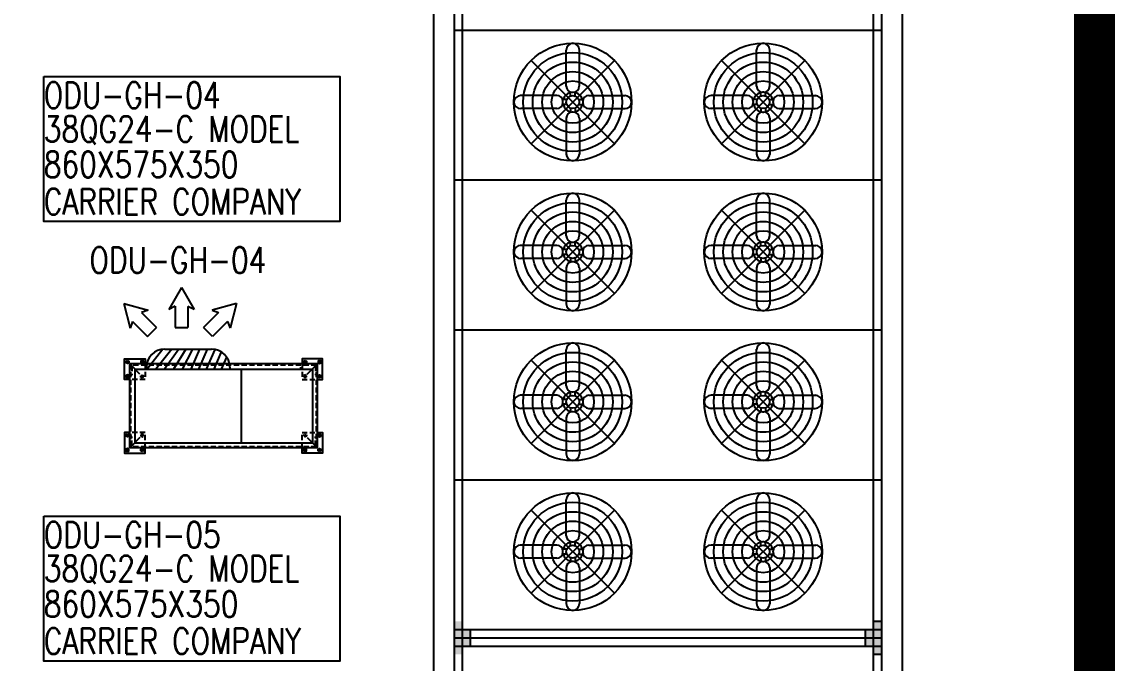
# Model space of a CAD drawing. Header units: millimetres. Extents: x -21221 to 1625077, y -149981 to 356550.
# Drawn here: x 309413 to 314710, y 155071 to 158178 of the extents above; entities that cross this region are included whole.
import ezdxf

# ---------------------------------------------------------------- set-up
doc = ezdxf.new("R2010")
doc.units = ezdxf.units.MM
doc.header["$LTSCALE"] = 1000
doc.header["$MEASUREMENT"] = 0
doc.linetypes.add('HIDDEN', pattern=[0.375, 0.25, -0.125])
doc.layers.get('0').update_dxf_attribs({"linetype": 'CONTINUOUS'})
doc.layers.add('12- EQUIPMENT HVAC', color=12, linetype='CONTINUOUS')
doc.styles.add('ROMANS', font='romans.shx', dxfattribs={"width": 0.85})

# ---------------------------------------------------------------- blocks, each defined once
blk = doc.blocks.new('chiller.no-01')
h = blk.add_hatch(color=256)
h.paths.add_polyline_path([(-80, 1036.5), (-40, 1036.5), (-40, 996.5), (-80, 996.5)])
h.paths.add_polyline_path([(-40, 996.5), (-40, 1036.5), (0, 1036.5), (0, 996.5)])
h.paths.add_polyline_path([(0, 996.5), (0, 956.5), (-40, 956.5), (-40, 996.5)])
h.paths.add_polyline_path([(0, 996.5), (40, 996.5), (40, 956.5), (0, 956.5)])
h.paths.add_polyline_path([(40, 1036.5), (40, 996.5), (0, 996.5), (0, 1036.5)])
h.paths.add_polyline_path([(80, 996.5), (40, 996.5), (40, 1036.5), (80, 1036.5)])
h = blk.add_hatch(color=256)
h.paths.add_polyline_path([(-80, -1036.5), (-40, -1036.5), (-40, -996.5), (-80, -996.5)])
h.paths.add_polyline_path([(-40, -996.5), (-40, -1036.5), (0, -1036.5), (0, -996.5)])
h.paths.add_polyline_path([(0, -996.5), (0, -956.5), (-40, -956.5), (-40, -996.5)])
h.paths.add_polyline_path([(0, -996.5), (40, -996.5), (40, -956.5), (0, -956.5)])
h.paths.add_polyline_path([(40, -1036.5), (40, -996.5), (0, -996.5), (0, -1036.5)])
h.paths.add_polyline_path([(80, -996.5), (40, -996.5), (40, -1036.5), (80, -1036.5)])
for p, q in [((-40, 1036.5), (-40, -1036.5)), ((0, 1036.5), (0, -1036.5)), ((40, 1036.5), (40, -1036.5)), ((766.3, 1036.5), (766.3, -1036.5)), ((1492.6, 1036.5), (1492.6, -1036.5)), ((2218.8, 1036.5), (2218.8, -1036.5)), ((2945.1, 1036.5), (2945.1, -1036.5)), ((-80, -996.5), (-80, -1036.5)), ((-40, -996.5), (-40, -1036.5)), ((40, -996.5), (40, -1036.5)), ((80, -996.5), (80, -1036.5))]:
    blk.add_line(p, q)
at = {"color": 9}
for p, q in [((385.7, 538.7), (385.7, 713)), ((449.4, 538.7), (449.4, 715.7)), ((1112, 538.7), (1112, 713)), ((1175.6, 538.7), (1175.6, 715.7)), ((1838.2, 538.7), (1838.2, 713)), ((1901.9, 538.7), (1901.9, 715.7)), ((2564.5, 538.7), (2564.5, 713)), ((2628.2, 538.7), (2628.2, 715.7)), ((619.2, 259.6), (215.8, 663)), ((619.2, 663), (215.8, 259.6)), ((1345.5, 259.6), (942.1, 663)), ((1345.5, 663), (942.1, 259.6)), ((2071.8, 259.6), (1668.4, 663)), ((2071.8, 663), (1668.4, 259.6)), ((2798, 259.6), (2394.7, 663)), ((2798, 663), (2394.7, 259.6)), ((340.1, 493.1), (163.1, 493.1)), ((405.8, 490.3), (405.8, 510.9)), ((415, 509.4), (420, 509.4)), ((429.3, 490.3), (429.3, 510.9)), ((494.9, 493.1), (669.2, 493.1)), ((1066.4, 493.1), (889.3, 493.1)), ((1132.1, 490.3), (1132.1, 510.9)), ((1141.3, 509.4), (1146.3, 509.4)), ((1155.5, 490.3), (1155.5, 510.9)), ((1221.2, 493.1), (1395.5, 493.1)), ((1792.7, 493.1), (1615.6, 493.1)), ((1858.3, 490.3), (1858.3, 510.9)), ((1867.6, 509.4), (1872.6, 509.4)), ((1881.8, 490.3), (1881.8, 510.9)), ((1947.5, 493.1), (2121.8, 493.1)), ((2518.9, 493.1), (2341.9, 493.1)), ((2584.6, 490.3), (2584.6, 510.9)), ((2593.8, 509.4), (2598.9, 509.4)), ((2608.1, 490.3), (2608.1, 510.9)), ((2673.8, 493.1), (2848, 493.1)), ((340.1, 429.4), (165.8, 429.4)), ((388.5, 473), (367.9, 473)), ((388.5, 449.6), (367.9, 449.6)), ((369.4, 458.8), (369.4, 463.8)), ((405.8, 432.2), (405.8, 411.7)), ((429.3, 432.2), (429.3, 411.7)), ((446.6, 473), (467.1, 473)), ((446.6, 449.6), (467.1, 449.6)), ((465.6, 463.8), (465.6, 458.8)), ((494.9, 429.4), (672, 429.4)), ((1066.4, 429.4), (892.1, 429.4)), ((1114.7, 473), (1094.2, 473)), ((1114.7, 449.6), (1094.2, 449.6)), ((1095.7, 458.8), (1095.7, 463.8)), ((1132.1, 432.2), (1132.1, 411.7)), ((1155.5, 432.2), (1155.5, 411.7)), ((1172.9, 473), (1193.4, 473)), ((1172.9, 449.6), (1193.4, 449.6)), ((1191.9, 463.8), (1191.9, 458.8)), ((1221.2, 429.4), (1398.3, 429.4)), ((1792.7, 429.4), (1618.4, 429.4)), ((1841, 473), (1820.5, 473)), ((1841, 449.6), (1820.5, 449.6)), ((1822, 458.8), (1822, 463.8)), ((1858.3, 432.2), (1858.3, 411.7)), ((1881.8, 432.2), (1881.8, 411.7)), ((1899.1, 473), (1919.7, 473)), ((1899.1, 449.6), (1919.7, 449.6)), ((1918.2, 463.8), (1918.2, 458.8)), ((1947.5, 429.4), (2124.5, 429.4)), ((2518.9, 429.4), (2344.7, 429.4)), ((2567.3, 473), (2546.8, 473)), ((2567.3, 449.6), (2546.8, 449.6)), ((2548.3, 458.8), (2548.3, 463.8)), ((2584.6, 432.2), (2584.6, 411.7)), ((2608.1, 432.2), (2608.1, 411.7)), ((2625.4, 473), (2645.9, 473)), ((2625.4, 449.6), (2645.9, 449.6)), ((2644.4, 463.8), (2644.4, 458.8)), ((2673.8, 429.4), (2850.8, 429.4)), ((385.7, 383.9), (385.7, 206.8)), ((420, 413.2), (415, 413.2)), ((449.4, 383.9), (449.4, 209.6)), ((1112, 383.9), (1112, 206.8)), ((1146.3, 413.2), (1141.3, 413.2)), ((1175.6, 383.9), (1175.6, 209.6)), ((1838.2, 383.9), (1838.2, 206.8)), ((1872.6, 413.2), (1867.6, 413.2)), ((1901.9, 383.9), (1901.9, 209.6)), ((2564.5, 383.9), (2564.5, 206.8)), ((2598.9, 413.2), (2593.8, 413.2)), ((2628.2, 383.9), (2628.2, 209.6)), ((385.7, -383.9), (385.7, -206.8)), ((449.4, -383.9), (449.4, -209.6)), ((1112, -383.9), (1112, -206.8)), ((1175.6, -383.9), (1175.6, -209.6)), ((1838.2, -383.9), (1838.2, -206.8)), ((1901.9, -383.9), (1901.9, -209.6)), ((2564.5, -383.9), (2564.5, -206.8)), ((2628.2, -383.9), (2628.2, -209.6)), ((619.2, -259.6), (215.8, -663)), ((619.2, -663), (215.8, -259.6)), ((1345.5, -259.6), (942.1, -663)), ((1345.5, -663), (942.1, -259.6)), ((2071.8, -259.6), (1668.4, -663)), ((2071.8, -663), (1668.4, -259.6)), ((2798, -259.6), (2394.7, -663)), ((2798, -663), (2394.7, -259.6)), ((405.8, -432.2), (405.8, -411.7)), ((420, -413.2), (415, -413.2)), ((429.3, -432.2), (429.3, -411.7)), ((1132.1, -432.2), (1132.1, -411.7)), ((1146.3, -413.2), (1141.3, -413.2)), ((1155.5, -432.2), (1155.5, -411.7)), ((1858.3, -432.2), (1858.3, -411.7)), ((1872.6, -413.2), (1867.6, -413.2)), ((1881.8, -432.2), (1881.8, -411.7)), ((2584.6, -432.2), (2584.6, -411.7)), ((2598.9, -413.2), (2593.8, -413.2)), ((2608.1, -432.2), (2608.1, -411.7)), ((340.1, -429.4), (165.8, -429.4)), ((388.5, -449.6), (367.9, -449.6)), ((388.5, -473), (367.9, -473)), ((369.4, -458.8), (369.4, -463.8)), ((446.6, -449.6), (467.1, -449.6)), ((446.6, -473), (467.1, -473)), ((465.6, -463.8), (465.6, -458.8)), ((494.9, -429.4), (672, -429.4)), ((1066.4, -429.4), (892.1, -429.4)), ((1114.7, -449.6), (1094.2, -449.6)), ((1114.7, -473), (1094.2, -473)), ((1095.7, -458.8), (1095.7, -463.8)), ((1172.9, -449.6), (1193.4, -449.6)), ((1172.9, -473), (1193.4, -473)), ((1191.9, -463.8), (1191.9, -458.8)), ((1221.2, -429.4), (1398.3, -429.4)), ((1792.7, -429.4), (1618.4, -429.4)), ((1841, -449.6), (1820.5, -449.6)), ((1841, -473), (1820.5, -473)), ((1822, -458.8), (1822, -463.8)), ((1899.1, -449.6), (1919.7, -449.6)), ((1899.1, -473), (1919.7, -473)), ((1918.2, -463.8), (1918.2, -458.8)), ((1947.5, -429.4), (2124.5, -429.4)), ((2518.9, -429.4), (2344.7, -429.4)), ((2567.3, -449.6), (2546.8, -449.6)), ((2567.3, -473), (2546.8, -473)), ((2548.3, -458.8), (2548.3, -463.8)), ((2625.4, -449.6), (2645.9, -449.6)), ((2625.4, -473), (2645.9, -473)), ((2644.4, -463.8), (2644.4, -458.8)), ((2673.8, -429.4), (2850.8, -429.4)), ((340.1, -493.1), (163.1, -493.1)), ((405.8, -490.3), (405.8, -510.9)), ((415, -509.4), (420, -509.4)), ((429.3, -490.3), (429.3, -510.9)), ((494.9, -493.1), (669.2, -493.1)), ((1066.4, -493.1), (889.3, -493.1)), ((1132.1, -490.3), (1132.1, -510.9)), ((1141.3, -509.4), (1146.3, -509.4)), ((1155.5, -490.3), (1155.5, -510.9)), ((1221.2, -493.1), (1395.5, -493.1)), ((1792.7, -493.1), (1615.6, -493.1)), ((1858.3, -490.3), (1858.3, -510.9)), ((1867.6, -509.4), (1872.6, -509.4)), ((1881.8, -490.3), (1881.8, -510.9)), ((1947.5, -493.1), (2121.8, -493.1)), ((2518.9, -493.1), (2341.9, -493.1)), ((2584.6, -490.3), (2584.6, -510.9)), ((2593.8, -509.4), (2598.9, -509.4)), ((2608.1, -490.3), (2608.1, -510.9)), ((2673.8, -493.1), (2848, -493.1)), ((385.7, -538.7), (385.7, -713)), ((449.4, -538.7), (449.4, -715.7)), ((1112, -538.7), (1112, -713)), ((1175.6, -538.7), (1175.6, -715.7)), ((1838.2, -538.7), (1838.2, -713)), ((1901.9, -538.7), (1901.9, -715.7)), ((2564.5, -538.7), (2564.5, -713)), ((2628.2, -538.7), (2628.2, -715.7))]:
    blk.add_line(p, q, dxfattribs=at)
for points in [[(-6716.5, 1136.5), (-6716.5, -1136.5), (6716.5, -1136.5), (6716.5, 1136.5)], [(-6616.5, 1036.5), (-6616.5, -1036.5), (6616.5, -1036.5), (6616.5, 1036.5)], [(-6576.5, 996.5), (-6576.5, -996.5), (6576.5, -996.5), (6576.5, 996.5)]]:
    blk.add_lwpolyline(points, close=True)
for points in [[(6576.5, -956.5), (6576.5, 1036.5), (-6576.5, 1036.5), (-6576.5, -956.5)], [(-40, 956.5), (40, 956.5)], [(-40, -956.5), (40, -956.5)]]:
    blk.add_lwpolyline(points)
for centre, radius in [((417.5, 461.3), 285.2), ((1143.8, 461.3), 285.2), ((1870.1, 461.3), 285.2), ((2596.4, 461.3), 285.2), ((417.5, 461.3), 239.5), ((1143.8, 461.3), 239.5), ((1870.1, 461.3), 239.5), ((2596.4, 461.3), 239.5), ((417.5, 461.3), 193.7), ((1143.8, 461.3), 193.7), ((1870.1, 461.3), 193.7), ((2596.4, 461.3), 193.7), ((417.5, 461.3), 147.9), ((1143.8, 461.3), 147.9), ((1870.1, 461.3), 147.9), ((2596.4, 461.3), 147.9), ((417.5, 461.3), 102.2), ((1143.8, 461.3), 102.2), ((1870.1, 461.3), 102.2), ((2596.4, 461.3), 102.2), ((417.5, 461.3), 31.3), ((417.5, 461.3), 31.3), ((417.5, 461.3), 31.3), ((417.5, 461.3), 31.3), ((1143.8, 461.3), 31.3), ((1143.8, 461.3), 31.3), ((1143.8, 461.3), 31.3), ((1143.8, 461.3), 31.3), ((1870.1, 461.3), 31.3), ((1870.1, 461.3), 31.3), ((1870.1, 461.3), 31.3), ((1870.1, 461.3), 31.3), ((2596.4, 461.3), 31.3), ((2596.4, 461.3), 31.3), ((2596.4, 461.3), 31.3), ((2596.4, 461.3), 31.3), ((417.5, -461.3), 285.2), ((1143.8, -461.3), 285.2), ((1870.1, -461.3), 285.2), ((2596.4, -461.3), 285.2), ((417.5, -461.3), 239.5), ((1143.8, -461.3), 239.5), ((1870.1, -461.3), 239.5), ((2596.4, -461.3), 239.5), ((417.5, -461.3), 193.7), ((417.5, -461.3), 147.9), ((1143.8, -461.3), 193.7), ((1143.8, -461.3), 147.9), ((1870.1, -461.3), 193.7), ((1870.1, -461.3), 147.9), ((2596.4, -461.3), 193.7), ((2596.4, -461.3), 147.9), ((417.5, -461.3), 102.2), ((1143.8, -461.3), 102.2), ((1870.1, -461.3), 102.2), ((2596.4, -461.3), 102.2), ((417.5, -461.3), 31.3), ((417.5, -461.3), 31.3), ((417.5, -461.3), 31.3), ((417.5, -461.3), 31.3), ((1143.8, -461.3), 31.3), ((1143.8, -461.3), 31.3), ((1143.8, -461.3), 31.3), ((1143.8, -461.3), 31.3), ((1870.1, -461.3), 31.3), ((1870.1, -461.3), 31.3), ((1870.1, -461.3), 31.3), ((1870.1, -461.3), 31.3), ((2596.4, -461.3), 31.3), ((2596.4, -461.3), 31.3), ((2596.4, -461.3), 31.3), ((2596.4, -461.3), 31.3)]:
    blk.add_circle(centre, radius, dxfattribs=at)
for centre, radius, start, end in [((419.3, 712.9), 33.6, 93.0001, 179.9416), ((415.8, 712.9), 33.6, 0.0584, 86.9999), ((1145.6, 712.9), 33.6, 93.0001, 179.9416), ((1142, 712.9), 33.6, 0.0584, 86.9999), ((1871.8, 712.9), 33.6, 93.0001, 179.9416), ((1868.3, 712.9), 33.6, 0.0584, 86.9999), ((2598.1, 712.9), 33.6, 93.0001, 179.9416), ((2594.6, 712.9), 33.6, 0.0584, 86.9999), ((415, 538.7), 29.3, 180, 270), ((420, 538.7), 29.3, 270, 0), ((1141.3, 538.7), 29.3, 180, 270), ((1146.3, 538.7), 29.3, 270, 0), ((1867.6, 538.7), 29.3, 180, 270), ((1872.6, 538.7), 29.3, 270, 0), ((2593.8, 538.7), 29.3, 180, 270), ((2598.9, 538.7), 29.3, 270, 0), ((165.9, 459.5), 33.6, 90.0584, 176.9999), ((340.1, 463.8), 29.3, 0, 90), ((417.5, 461.3), 48.1, 104.1169, 165.8831), ((417.5, 461.3), 48.1, 14.1169, 75.8831), ((494.9, 463.8), 29.3, 90, 180), ((669.2, 459.5), 33.6, 3.0001, 89.9416), ((892.1, 459.5), 33.6, 90.0584, 176.9999), ((1066.4, 463.8), 29.3, 0, 90), ((1143.8, 461.3), 48.1, 104.1169, 165.8831), ((1143.8, 461.3), 48.1, 14.1169, 75.8831), ((1221.2, 463.8), 29.3, 90, 180), ((1395.5, 459.5), 33.6, 3.0001, 89.9416), ((1618.4, 459.5), 33.6, 90.0584, 176.9999), ((1792.7, 463.8), 29.3, 0, 90), ((1870.1, 461.3), 48.1, 104.1169, 165.8831), ((1870.1, 461.3), 48.1, 14.1169, 75.8831), ((1947.5, 463.8), 29.3, 90, 180), ((2121.7, 459.5), 33.6, 3.0001, 89.9416), ((2344.7, 459.5), 33.6, 90.0584, 176.9999), ((2518.9, 463.8), 29.3, 0, 90), ((2596.4, 461.3), 48.1, 104.1169, 165.8831), ((2596.4, 461.3), 48.1, 14.1169, 75.8831), ((2673.8, 463.8), 29.3, 90, 180), ((2848, 459.5), 33.6, 3.0001, 89.9416), ((165.9, 463), 33.6, 183.0001, 269.9416), ((340.1, 458.8), 29.3, 270, 0), ((417.5, 461.3), 48.1, 194.1169, 255.8831), ((417.5, 461.3), 48.1, 284.1169, 345.8831), ((494.9, 458.8), 29.3, 180, 270), ((669.2, 463), 33.6, 270.0584, 356.9999), ((892.1, 463), 33.6, 183.0001, 269.9416), ((1066.4, 458.8), 29.3, 270, 0), ((1143.8, 461.3), 48.1, 194.1169, 255.8831), ((1143.8, 461.3), 48.1, 284.1169, 345.8831), ((1221.2, 458.8), 29.3, 180, 270), ((1395.5, 463), 33.6, 270.0584, 356.9999), ((1618.4, 463), 33.6, 183.0001, 269.9416), ((1792.7, 458.8), 29.3, 270, 0), ((1870.1, 461.3), 48.1, 194.1169, 255.8831), ((1870.1, 461.3), 48.1, 284.1169, 345.8831), ((1947.5, 458.8), 29.3, 180, 270), ((2121.7, 463), 33.6, 270.0584, 356.9999), ((2344.7, 463), 33.6, 183.0001, 269.9416), ((2518.9, 458.8), 29.3, 270, 0), ((2596.4, 461.3), 48.1, 194.1169, 255.8831), ((2596.4, 461.3), 48.1, 284.1169, 345.8831), ((2673.8, 458.8), 29.3, 180, 270), ((2848, 463), 33.6, 270.0584, 356.9999), ((415, 383.9), 29.3, 90, 180), ((420, 383.9), 29.3, 0, 90), ((1141.3, 383.9), 29.3, 90, 180), ((1146.3, 383.9), 29.3, 0, 90), ((1867.6, 383.9), 29.3, 90, 180), ((1872.6, 383.9), 29.3, 0, 90), ((2593.8, 383.9), 29.3, 90, 180), ((2598.9, 383.9), 29.3, 0, 90), ((419.3, 209.6), 33.6, 180.0584, 266.9999), ((415.8, 209.6), 33.6, 273.0001, 359.9416), ((1145.6, 209.6), 33.6, 180.0584, 266.9999), ((1142, 209.6), 33.6, 273.0001, 359.9416), ((1871.8, 209.6), 33.6, 180.0584, 266.9999), ((1868.3, 209.6), 33.6, 273.0001, 359.9416), ((2598.1, 209.6), 33.6, 180.0584, 266.9999), ((2594.6, 209.6), 33.6, 273.0001, 359.9416), ((419.3, -209.6), 33.6, 93.0001, 179.9416), ((415.8, -209.6), 33.6, 0.0584, 86.9999), ((1145.6, -209.6), 33.6, 93.0001, 179.9416), ((1142, -209.6), 33.6, 0.0584, 86.9999), ((1871.8, -209.6), 33.6, 93.0001, 179.9416), ((1868.3, -209.6), 33.6, 0.0584, 86.9999), ((2598.1, -209.6), 33.6, 93.0001, 179.9416), ((2594.6, -209.6), 33.6, 0.0584, 86.9999), ((417.5, -461.3), 48.1, 104.1169, 165.8831), ((415, -383.9), 29.3, 180, 270), ((420, -383.9), 29.3, 270, 0), ((417.5, -461.3), 48.1, 14.1169, 75.8831), ((1143.8, -461.3), 48.1, 104.1169, 165.8831), ((1141.3, -383.9), 29.3, 180, 270), ((1146.3, -383.9), 29.3, 270, 0), ((1143.8, -461.3), 48.1, 14.1169, 75.8831), ((1870.1, -461.3), 48.1, 104.1169, 165.8831), ((1867.6, -383.9), 29.3, 180, 270), ((1872.6, -383.9), 29.3, 270, 0), ((1870.1, -461.3), 48.1, 14.1169, 75.8831), ((2596.4, -461.3), 48.1, 104.1169, 165.8831), ((2593.8, -383.9), 29.3, 180, 270), ((2598.9, -383.9), 29.3, 270, 0), ((2596.4, -461.3), 48.1, 14.1169, 75.8831), ((165.9, -463), 33.6, 90.0584, 176.9999), ((165.9, -459.5), 33.6, 183.0001, 269.9416), ((340.1, -458.8), 29.3, 0, 90), ((340.1, -463.8), 29.3, 270, 0), ((417.5, -461.3), 48.1, 194.1169, 255.8831), ((417.5, -461.3), 48.1, 284.1169, 345.8831), ((494.9, -458.8), 29.3, 90, 180), ((494.9, -463.8), 29.3, 180, 270), ((669.2, -463), 33.6, 3.0001, 89.9416), ((669.2, -459.5), 33.6, 270.0584, 356.9999), ((892.1, -463), 33.6, 90.0584, 176.9999), ((892.1, -459.5), 33.6, 183.0001, 269.9416), ((1066.4, -458.8), 29.3, 0, 90), ((1066.4, -463.8), 29.3, 270, 0), ((1143.8, -461.3), 48.1, 194.1169, 255.8831), ((1143.8, -461.3), 48.1, 284.1169, 345.8831), ((1221.2, -458.8), 29.3, 90, 180), ((1221.2, -463.8), 29.3, 180, 270), ((1395.5, -463), 33.6, 3.0001, 89.9416), ((1395.5, -459.5), 33.6, 270.0584, 356.9999), ((1618.4, -463), 33.6, 90.0584, 176.9999), ((1618.4, -459.5), 33.6, 183.0001, 269.9416), ((1792.7, -458.8), 29.3, 0, 90), ((1792.7, -463.8), 29.3, 270, 0), ((1870.1, -461.3), 48.1, 194.1169, 255.8831), ((1870.1, -461.3), 48.1, 284.1169, 345.8831), ((1947.5, -458.8), 29.3, 90, 180), ((1947.5, -463.8), 29.3, 180, 270), ((2121.7, -463), 33.6, 3.0001, 89.9416), ((2121.7, -459.5), 33.6, 270.0584, 356.9999), ((2344.7, -463), 33.6, 90.0584, 176.9999), ((2344.7, -459.5), 33.6, 183.0001, 269.9416), ((2518.9, -458.8), 29.3, 0, 90), ((2518.9, -463.8), 29.3, 270, 0), ((2596.4, -461.3), 48.1, 194.1169, 255.8831), ((2596.4, -461.3), 48.1, 284.1169, 345.8831), ((2673.8, -458.8), 29.3, 90, 180), ((2673.8, -463.8), 29.3, 180, 270), ((2848, -463), 33.6, 3.0001, 89.9416), ((2848, -459.5), 33.6, 270.0584, 356.9999), ((415, -538.7), 29.3, 90, 180), ((420, -538.7), 29.3, 0, 90), ((1141.3, -538.7), 29.3, 90, 180), ((1146.3, -538.7), 29.3, 0, 90), ((1867.6, -538.7), 29.3, 90, 180), ((1872.6, -538.7), 29.3, 0, 90), ((2593.8, -538.7), 29.3, 90, 180), ((2598.9, -538.7), 29.3, 0, 90), ((419.3, -712.9), 33.6, 180.0584, 266.9999), ((415.8, -712.9), 33.6, 273.0001, 359.9416), ((1145.6, -712.9), 33.6, 180.0584, 266.9999), ((1142, -712.9), 33.6, 273.0001, 359.9416), ((1871.8, -712.9), 33.6, 180.0584, 266.9999), ((1868.3, -712.9), 33.6, 273.0001, 359.9416), ((2598.1, -712.9), 33.6, 180.0584, 266.9999), ((2594.6, -712.9), 33.6, 273.0001, 359.9416)]:
    blk.add_arc(centre, radius, start, end, dxfattribs=at)
blk = doc.blocks.new('ODU-GH-04')
at = {"color": 12}
for p, q in [((-81.6, 396.2), (-143.4, 289.8)), ((-81.6, 396.2), (-20.4, 289.5)), ((-362.3, 317.8), (-243.6, 285.7)), ((-362.3, 317.8), (-330.8, 198.9)), ((184.3, 317.8), (65.6, 285.7)), ((184.3, 317.8), (152.8, 198.9)), ((-243.6, 285.7), (-275.8, 274.4)), ((-275.8, 274.4), (-203, 201.3)), ((-112.6, 304.5), (-143.4, 289.8)), ((-112.6, 304.5), (-112.9, 201.3)), ((-51.1, 304.3), (-51.4, 201.1)), ((-20.4, 289.5), (-51.1, 304.3)), ((97.8, 274.4), (25, 201.3)), ((65.6, 285.7), (97.8, 274.4)), ((-319.4, 231.1), (-330.8, 198.9)), ((-319.4, 231.1), (-246.6, 157.9)), ((141.4, 231.1), (68.6, 157.9)), ((141.4, 231.1), (152.8, 198.9)), ((-246.6, 157.9), (-203, 201.3)), ((-112.9, 201.3), (-51.4, 201.1)), ((68.6, 157.9), (25, 201.3))]:
    blk.add_line(p, q, dxfattribs=at)
at = {"color": 1, "linetype": 'HIDDEN'}
for p, q in [((-173, 96.9), (-249.1, 0)), ((-129.6, 97.4), (-206.1, 0)), ((-95.8, 97.4), (-163.8, 0)), ((-62, 97.4), (-121.5, 0)), ((-28.2, 97.4), (-79.2, 0)), ((5.6, 97.4), (-36.9, 0)), ((42.5, 97.4), (0, 0)), ((78.8, 96), (36.9, 0)), ((110.3, 83.8), (73.8, 0)), ((136.3, 58.7), (110.7, 0))]:
    blk.add_line(p, q, dxfattribs=at)
at = {"color": 200}
for p, q in [((-163.4, 97.4), (63, 97.4)), ((-308.3, 0), (551.7, 0)), ((-252.1, 0), (-252.1, 8.8)), ((151.7, 8.8), (151.7, 0)), ((495.6, 0), (495.6, 8.8)), ((551.7, 0), (551.7, -356.5)), ((551.7, 0), (551.7, -356.5)), ((-308.3, 0), (-308.3, -356.5)), ((207.2, 0), (207.2, -356.5)), ((-308.3, -356.5), (551.7, -356.5))]:
    blk.add_line(p, q, dxfattribs=at)
at = {"color": 9}
for p, q in [((-333.3, -381.5), (-333.3, 25)), ((-283.3, -25), (-333.3, 25)), ((576.7, 25), (-333.3, 25)), ((526.7, -25), (576.7, 25)), ((576.7, -381.5), (576.7, 25)), ((-283.3, -331.5), (-333.3, -381.5)), ((526.7, -331.5), (576.7, -381.5)), ((576.7, -381.5), (-333.3, -381.5))]:
    blk.add_line(p, q, dxfattribs=at)
at = {"color": 9, "linetype": 'HIDDEN', "ltscale": 0.1}
for p, q in [((-328.3, -376.5), (-328.3, 20)), ((571.7, 20), (-328.3, 20)), ((571.7, -376.5), (571.7, 20)), ((571.7, -376.5), (-328.3, -376.5))]:
    blk.add_line(p, q, dxfattribs=at)
at = {"color": 9, "ltscale": 0.1}
for points in [[(-333.3, -50), (-358.3, -50), (-358.3, 50), (-258.3, 50), (-258.3, 25)], [(576.7, -50), (601.7, -50), (601.7, 50), (501.7, 50), (501.7, 25)], [(-333.3, -306.5), (-358.3, -306.5), (-358.3, -406.5), (-258.3, -406.5), (-258.3, -381.5)], [(576.7, -306.5), (601.7, -306.5), (601.7, -406.5), (501.7, -406.5), (501.7, -381.5)]]:
    blk.add_lwpolyline(points, dxfattribs=at)
at = {"color": 9, "ltscale": 0.01}
for points in [[(-343.3, 42.3), (-336.9, 38.7), (-336.9, 31.3), (-343.3, 27.7), (-349.6, 31.3), (-349.6, 38.7)], [(-273.3, 42.3), (-279.6, 38.7), (-279.6, 31.3), (-273.3, 27.7), (-266.9, 31.3), (-266.9, 38.7)], [(516.7, 42.3), (523.1, 38.7), (523.1, 31.3), (516.7, 27.7), (510.4, 31.3), (510.4, 38.7)], [(586.7, 42.3), (580.4, 38.7), (580.4, 31.3), (586.7, 27.7), (593.1, 31.3), (593.1, 38.7)], [(-343.3, -42.3), (-336.9, -38.7), (-336.9, -31.3), (-343.3, -27.7), (-349.6, -31.3), (-349.6, -38.7)], [(586.7, -42.3), (580.4, -38.7), (580.4, -31.3), (586.7, -27.7), (593.1, -31.3), (593.1, -38.7)], [(-343.3, -314.2), (-336.9, -317.8), (-336.9, -325.1), (-343.3, -328.8), (-349.6, -325.1), (-349.6, -317.8)], [(586.7, -314.2), (580.4, -317.8), (580.4, -325.1), (586.7, -328.8), (593.1, -325.1), (593.1, -317.8)], [(-343.3, -398.8), (-336.9, -395.1), (-336.9, -387.8), (-343.3, -384.2), (-349.6, -387.8), (-349.6, -395.1)], [(-273.3, -398.8), (-279.6, -395.1), (-279.6, -387.8), (-273.3, -384.2), (-266.9, -387.8), (-266.9, -395.1)], [(516.7, -398.8), (523.1, -395.1), (523.1, -387.8), (516.7, -384.2), (510.4, -387.8), (510.4, -395.1)], [(586.7, -398.8), (580.4, -395.1), (580.4, -387.8), (586.7, -384.2), (593.1, -387.8), (593.1, -395.1)]]:
    blk.add_lwpolyline(points, close=True, dxfattribs=at)
at = {"color": 9, "linetype": 'HIDDEN', "ltscale": 0.1}
for points in [[(-258.3, 25), (-258.3, -50), (-333.3, -50)], [(-323.3, 15), (-323.3, -30), (-328.3, -30)], [(501.7, 25), (501.7, -50), (576.7, -50)], [(566.7, 15), (566.7, -30), (571.7, -30)], [(-258.3, -381.5), (-258.3, -306.5), (-333.3, -306.5)], [(501.7, -381.5), (501.7, -306.5), (576.7, -306.5)], [(-323.3, -371.5), (-323.3, -326.5), (-328.3, -326.5)], [(566.7, -371.5), (566.7, -326.5), (571.7, -326.5)]]:
    blk.add_lwpolyline(points, dxfattribs=at)
at = {"color": 9, "linetype": 'HIDDEN', "ltscale": 0.01}
for points in [[(-273.3, -42.3), (-279.6, -38.7), (-279.6, -31.3), (-273.3, -27.7), (-266.9, -31.3), (-266.9, -38.7)], [(516.7, -42.3), (523.1, -38.7), (523.1, -31.3), (516.7, -27.7), (510.4, -31.3), (510.4, -38.7)], [(-273.3, -314.2), (-279.6, -317.8), (-279.6, -325.1), (-273.3, -328.8), (-266.9, -325.1), (-266.9, -317.8)], [(516.7, -314.2), (523.1, -317.8), (523.1, -325.1), (516.7, -328.8), (510.4, -325.1), (510.4, -317.8)]]:
    blk.add_lwpolyline(points, close=True, dxfattribs=at)
for centre in [(-343.3, 35), (-273.3, 35), (516.7, 35), (586.7, 35), (-343.3, -35), (-273.3, -35), (516.7, -35), (586.7, -35), (-343.3, -321.5), (-273.3, -321.5), (516.7, -321.5), (586.7, -321.5), (-343.3, -391.5), (-273.3, -391.5), (516.7, -391.5), (586.7, -391.5)]:
    blk.add_circle(centre, 3.66, dxfattribs=at)
at = {"color": 200}
for centre, start, end in [((-163.4, 8.8), 90, 180), ((63, 8.8), 360, 90)]:
    blk.add_arc(centre, 88.7, start, end, dxfattribs=at)

msp = doc.modelspace()

# ---------------------------------------------------------------- linework, layer by layer
at = {"layer": '12- EQUIPMENT HVAC', "color": 212, "const_width": 200}
msp.add_lwpolyline([(314609.5, 173022.5), (293564.5, 173022.5), (293564.5, 208160), (234848.5, 208160), (234848.5, 124323.5), (314609.5, 124323.5), (314609.5, 173022.5)], dxfattribs=at)
at = {"layer": '12- EQUIPMENT HVAC', "color": 33}
for points in [[(309518.6, 157913.7), (310952.6, 157913.7), (310952.6, 157210.3), (309518.6, 157210.3)], [(309518.6, 155783.5), (310952.6, 155783.5), (310952.6, 155080.2), (309518.6, 155080.2)]]:
    msp.add_lwpolyline(points, close=True, dxfattribs=at)

# ---------------------------------------------------------------- block references
at = {"layer": '12- EQUIPMENT HVAC', "rotation": 90}
msp.add_blockref('chiller.no-01', (312543, 155193.3), dxfattribs=at)
at = {"layer": '12- EQUIPMENT HVAC'}
msp.add_blockref('ODU-GH-04', (310268.3, 156495.4), dxfattribs=at)

# ---------------------------------------------------------------- texts
at = {"layer": '12- EQUIPMENT HVAC', "color": 7, "style": 'ROMANS', "width": 0.8}
for s, p in [('ODU-GH-04', (309518.8, 157760.8)), ('38QG24-C MODEL', (309518.8, 157596.8)), ('860X575X350', (309518.8, 157424.7)), ('CARRIER COMPANY', (309518.8, 157245)), ('ODU-GH-04', (309740.1, 156961.4)), ('ODU-GH-05', (309518.8, 155630.6)), ('38QG24-C MODEL', (309518.8, 155466.7)), ('860X575X350', (309518.8, 155294.6)), ('CARRIER COMPANY', (309518.8, 155114.9))]:
    msp.add_text(s, height=125, dxfattribs=at).set_placement(p)

doc.saveas('drawing.dxf')
